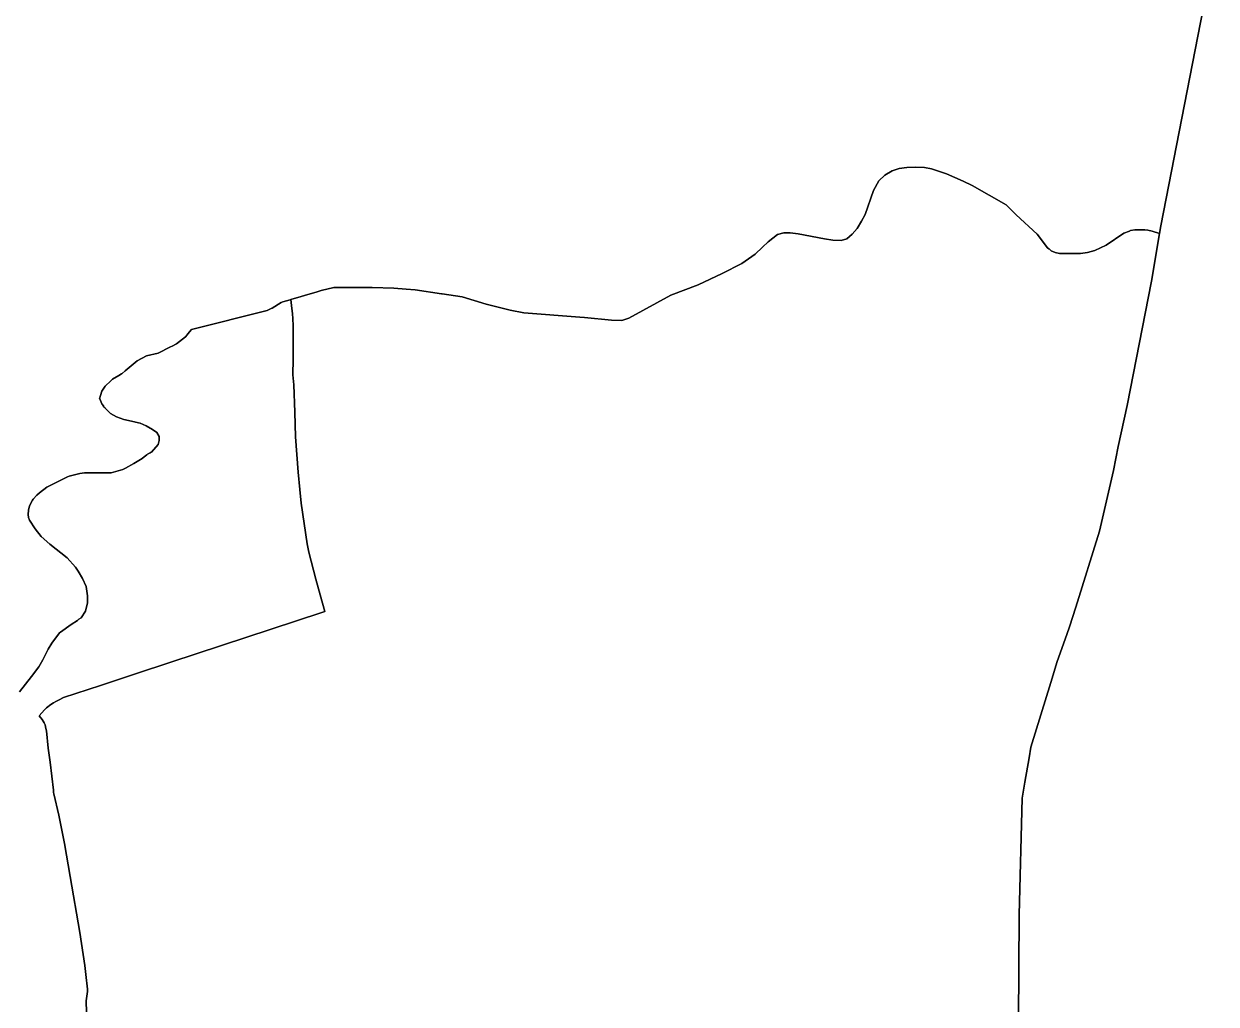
# Model space of a CAD drawing. Header units: inches. Extents: x 130170 to 284068, y 377793 to 804530.
# Drawn here: x 183267 to 186065, y 666434 to 668734 of the extents above; entities that cross this region are included whole.
import ezdxf

# ---------------------------------------------------------------- set-up
doc = ezdxf.new("R2010")
doc.units = ezdxf.units.IN
doc.header["$MEASUREMENT"] = 0
doc.layers.add('muni_il', color=7, linetype='Continuous')

msp = doc.modelspace()

# ---------------------------------------------------------------- linework, layer by layer
at = {"layer": 'muni_il'}
for points in [[(186064.7, 668926.4), (185934.9, 668259.9), (185931.9, 668242.3), (185914.3, 668247.3), (185904, 668249.9), (185897.5, 668250.7), (185873.8, 668250.8), (185863.7, 668248.9), (185861.9, 668248.2), (185861.6, 668248), (185848.1, 668242.7), (185806.9, 668214.6), (185780.1, 668202.6), (185762.5, 668197.8), (185746.3, 668195.4), (185723.6, 668195.2), (185696.8, 668195.1), (185686.8, 668197.4), (185677.6, 668201.8), (185672.5, 668205.9), (185671.9, 668206.4), (185669, 668208.7), (185644.7, 668240.3), (185595.7, 668286.1), (185571.8, 668309.8), (185491.9, 668355), (185470.8, 668365.2), (185432.2, 668381.9), (185396.6, 668393.9), (185380.6, 668396.9), (185360.1, 668398.2), (185339.3, 668397.1), (185320.7, 668394.6), (185304.4, 668389.1), (185287.3, 668379.2), (185273, 668366), (185261.1, 668343), (185240.8, 668287), (185232.9, 668271.5), (185222.1, 668253.7), (185210.8, 668240.6), (185198.1, 668229.9), (185185.1, 668225.4), (185165.6, 668226.8), (185145.5, 668229.6), (185083.7, 668241.8), (185065.6, 668244), (185050.5, 668243.9), (185035.7, 668239.8), (185013.3, 668222.4), (185000, 668209.8), (184983.1, 668193.8), (184952.2, 668171.8), (184905.7, 668148.3), (184849, 668121.6), (184785.3, 668097.4), (184686.9, 668043.5), (184670, 668038.4), (184645.8, 668038.6), (184582.7, 668045.2), (184571.5, 668046.1), (184440.1, 668056.1), (184408.5, 668062.1), (184352.1, 668076.6), (184296, 668093.3), (184248.5, 668100.4), (184247.5, 668100.5), (184185, 668109.9), (184164.3, 668111.4), (184135.5, 668113.6), (184084.7, 668115.4), (183994.7, 668115.4), (183965.2, 668108.3), (183953.2, 668104.7), (183953.1, 668104.7), (183928.2, 668097.3), (183915.4, 668093.5), (183907.3, 668091.1), (183893.9, 668087), (183891.9, 668086.6), (183874.9, 668081.5), (183871.2, 668080.4), (183849.7, 668067), (183849.4, 668066.9), (183838.3, 668061.9), (183660.5, 668017.1), (183652.4, 668007.1), (183651.8, 668006.4), (183650.3, 668004.6), (183650.3, 668004.5), (183646.5, 667999.9), (183625.7, 667983.6), (183615, 667978.2), (183614.9, 667978.1), (183611.1, 667976.1), (183611, 667976.1), (183582.2, 667961.4), (183555.3, 667954.9), (183554.9, 667954.8), (183533.5, 667943.8), (183504.9, 667919.8), (183497.7, 667913.8), (183496.3, 667912.9), (183489.9, 667909.1), (183489.8, 667909), (183475.5, 667900.4), (183471.5, 667896.6), (183457.8, 667883.6), (183450.3, 667872.2), (183447.3, 667862), (183445.1, 667854.4), (183445.2, 667854.2), (183445.2, 667854.1), (183450, 667842.5), (183453.8, 667837.6), (183454.3, 667835.4), (183456.9, 667833.6), (183457.9, 667832.3), (183470.9, 667819.6), (183484.5, 667812.3), (183502.2, 667806.1), (183526.6, 667800.2), (183526.8, 667800.1), (183529, 667799.6), (183540.1, 667796.9), (183554.5, 667790.5), (183569.3, 667782.2), (183579.2, 667775.4), (183584.8, 667766), (183584.9, 667762.5), (183584.9, 667762.4), (183585.1, 667756.5), (183582.5, 667747.3), (183566.6, 667729.3), (183566.2, 667728.8), (183563.9, 667727.6), (183557.7, 667724.4), (183555.7, 667722.8), (183549.4, 667718), (183544.8, 667714.6), (183525, 667702.3), (183505.9, 667691.5), (183499.8, 667688.8), (183482.7, 667683.8), (183472.1, 667680.4), (183409.4, 667680.4), (183398.6, 667679), (183373.8, 667672.9), (183369.5, 667671.2), (183321.4, 667647.2), (183304, 667633.6), (183298, 667628.1), (183289.4, 667618.6), (183287.6, 667616.1), (183280.5, 667603.4), (183278.1, 667592.6), (183277.6, 667582.9), (183278.3, 667576), (183280.4, 667569.8), (183294.1, 667549), (183307.9, 667530.9), (183328.6, 667513), (183369.2, 667481.1), (183388.2, 667459), (183394.8, 667449.8), (183404.8, 667432.9), (183413.1, 667414), (183416.6, 667392), (183416.9, 667375.6), (183411.6, 667355.7), (183401.7, 667340), (183396.6, 667336.9), (183393.5, 667334.4), (183377.9, 667324.9), (183352.9, 667306.9), (183351.3, 667305.4), (183332.9, 667281.1), (183324.1, 667267.1), (183312.1, 667242), (183302.3, 667225.2), (183285.1, 667202.3), (183257.1, 667166.5)], [(185601.2, 666394.7), (185602.4, 666643.8), (185609.3, 666916.9), (185615.8, 666954.4), (185625.8, 667011.6), (185630.1, 667037), (185676.8, 667188.3), (185691.7, 667237.9), (185714.1, 667301.3), (185720.6, 667319.6), (185735.5, 667365.1), (185790.8, 667543.9), (185824.1, 667685.9), (185835.1, 667742), (185855.8, 667838.3), (185913.1, 668130), (185931.9, 668242.3), (185934.9, 668259.9), (186064.7, 668926.4)], [(183415.7, 666361.4), (183413.3, 666441.4), (183416.7, 666463.8), (183416.3, 666468.8), (183412.8, 666503.7), (183410.7, 666524.5), (183406.3, 666550.7), (183398.3, 666601.6), (183375.7, 666733), (183362.4, 666810.5), (183349.4, 666877.4), (183338, 666927.1), (183337.2, 666930.1), (183336.5, 666935.8), (183328.7, 667001.7), (183324.3, 667034.4), (183320.3, 667074.8), (183318.8, 667081), (183316.9, 667089.1), (183315.2, 667093.6), (183310.5, 667101.8), (183303.4, 667110.6), (183315.6, 667124.1), (183320.3, 667128.9), (183330.9, 667136.7), (183336.6, 667140.5), (183342.3, 667144.3), (183350.2, 667148.2), (183360.1, 667153.1), (183447, 667181.7), (183522.5, 667206.6), (183529.3, 667208.8), (183612.4, 667236.2), (183966.7, 667353.1), (183973.2, 667355.2), (183962.3, 667394.7), (183952.1, 667430.8), (183935.8, 667494.6), (183932.2, 667513.6), (183918.3, 667609.4), (183914.9, 667641.6), (183910.6, 667682), (183905, 667765), (183902.9, 667822.8), (183900.4, 667886.9), (183898.5, 667910.4), (183898.8, 667947.2), (183899.5, 667989.1), (183899.3, 668026.6), (183898.7, 668042.2), (183897.3, 668054.7), (183896, 668066), (183893.9, 668087), (183907.3, 668091.1), (183915.4, 668093.5), (183928.2, 668097.3), (183953.1, 668104.7), (183953.2, 668104.7), (183965.2, 668108.3), (183994.7, 668115.4), (184084.7, 668115.4), (184135.5, 668113.6), (184164.3, 668111.4), (184185, 668109.9), (184247.5, 668100.5), (184248.5, 668100.4), (184296, 668093.3), (184352.1, 668076.6), (184408.5, 668062.1), (184440.1, 668056.1), (184571.5, 668046.1), (184582.7, 668045.2), (184645.8, 668038.6), (184670, 668038.4), (184686.9, 668043.5), (184785.3, 668097.4), (184849, 668121.6), (184905.7, 668148.3), (184952.2, 668171.8), (184983.1, 668193.8), (185000, 668209.8), (185013.3, 668222.4), (185035.7, 668239.8), (185050.5, 668243.9), (185065.6, 668244), (185083.7, 668241.8), (185145.5, 668229.6), (185165.6, 668226.8), (185185.1, 668225.4), (185198.1, 668229.9), (185210.8, 668240.6), (185222.1, 668253.7), (185232.9, 668271.5), (185240.8, 668287), (185261.1, 668343), (185273, 668366), (185287.3, 668379.2), (185304.4, 668389.1), (185320.7, 668394.6), (185339.3, 668397.1), (185360.1, 668398.2), (185380.6, 668396.9), (185396.6, 668393.9), (185432.2, 668381.9), (185470.8, 668365.2), (185491.9, 668355), (185571.8, 668309.8), (185595.7, 668286.1), (185644.7, 668240.3), (185669, 668208.7), (185671.9, 668206.4), (185672.5, 668205.9), (185677.6, 668201.8), (185686.8, 668197.4), (185696.8, 668195.1), (185723.6, 668195.2), (185746.3, 668195.4), (185762.5, 668197.8), (185780.1, 668202.6), (185806.9, 668214.6), (185848.1, 668242.7), (185861.6, 668248), (185861.9, 668248.2), (185863.7, 668248.9), (185873.8, 668250.8), (185897.5, 668250.7), (185904, 668249.9), (185914.3, 668247.3), (185931.9, 668242.3), (185931.9, 668242.3), (185913.1, 668130), (185855.8, 667838.3), (185835.1, 667742), (185824.1, 667685.9), (185790.8, 667543.9), (185735.5, 667365.1), (185720.6, 667319.6), (185714.1, 667301.3), (185691.7, 667237.9), (185676.8, 667188.3), (185630.1, 667037), (185625.8, 667011.6), (185615.8, 666954.4), (185609.3, 666916.9), (185602.4, 666643.8), (185601.2, 666394.7)], [(183257.1, 667166.5), (183285.1, 667202.3), (183302.3, 667225.2), (183312.1, 667242), (183324.1, 667267.1), (183332.9, 667281.1), (183351.3, 667305.4), (183352.9, 667306.9), (183377.9, 667324.9), (183393.5, 667334.4), (183396.6, 667336.9), (183401.7, 667340), (183411.6, 667355.7), (183416.9, 667375.6), (183416.6, 667392), (183413.1, 667414), (183404.8, 667432.9), (183394.8, 667449.8), (183388.2, 667459), (183369.2, 667481.1), (183328.6, 667513), (183307.9, 667530.9), (183294.1, 667549), (183280.4, 667569.8), (183278.3, 667576), (183277.6, 667582.9), (183278.1, 667592.6), (183280.5, 667603.4), (183287.6, 667616.1), (183289.4, 667618.6), (183298, 667628.1), (183304, 667633.6), (183321.4, 667647.2), (183369.5, 667671.2), (183373.8, 667672.9), (183398.6, 667679), (183409.4, 667680.4), (183472.1, 667680.4), (183482.7, 667683.8), (183499.8, 667688.8), (183505.9, 667691.5), (183525, 667702.3), (183544.8, 667714.6), (183549.4, 667718), (183555.7, 667722.8), (183557.7, 667724.4), (183563.9, 667727.6), (183566.2, 667728.8), (183566.6, 667729.3), (183582.5, 667747.3), (183585.1, 667756.5), (183584.9, 667762.4), (183584.9, 667762.5), (183584.8, 667766), (183579.2, 667775.4), (183569.3, 667782.2), (183554.5, 667790.5), (183540.1, 667796.9), (183529, 667799.6), (183526.8, 667800.1), (183526.6, 667800.2), (183502.2, 667806.1), (183484.5, 667812.3), (183470.9, 667819.6), (183457.9, 667832.3), (183456.9, 667833.6), (183454.3, 667835.4), (183453.8, 667837.6), (183450, 667842.5), (183445.2, 667854.1), (183445.2, 667854.2), (183445.1, 667854.4), (183447.3, 667862), (183450.3, 667872.2), (183457.8, 667883.6), (183471.5, 667896.6), (183475.5, 667900.4), (183489.8, 667909), (183489.9, 667909.1), (183496.3, 667912.9), (183497.7, 667913.8), (183504.9, 667919.8), (183533.5, 667943.8), (183554.9, 667954.8), (183555.3, 667954.9), (183582.2, 667961.4), (183611, 667976.1), (183611.1, 667976.1), (183614.9, 667978.1), (183615, 667978.2), (183625.7, 667983.6), (183646.5, 667999.9), (183650.3, 668004.5), (183650.3, 668004.6), (183651.8, 668006.4), (183652.4, 668007.1), (183660.5, 668017.1), (183838.3, 668061.9), (183849.4, 668066.9), (183849.7, 668067), (183871.2, 668080.4), (183874.9, 668081.5), (183891.9, 668086.6), (183893.9, 668087), (183896, 668066), (183897.3, 668054.7), (183898.7, 668042.2), (183899.3, 668026.6), (183899.5, 667989.1), (183898.8, 667947.2), (183898.5, 667910.4), (183900.4, 667886.9), (183902.9, 667822.8), (183905, 667765), (183910.6, 667682), (183914.9, 667641.6), (183918.3, 667609.4), (183932.2, 667513.6), (183935.8, 667494.6), (183952.1, 667430.8), (183962.3, 667394.7), (183973.2, 667355.2), (183966.7, 667353.1), (183612.4, 667236.2), (183529.3, 667208.8), (183522.5, 667206.6), (183447, 667181.7), (183360.1, 667153.1), (183350.2, 667148.2), (183342.3, 667144.3), (183336.6, 667140.5), (183330.9, 667136.7), (183320.3, 667128.9), (183315.6, 667124.1), (183303.4, 667110.6), (183310.5, 667101.8), (183315.2, 667093.6), (183316.9, 667089.1), (183318.8, 667081), (183320.3, 667074.8), (183324.3, 667034.4), (183328.7, 667001.7), (183336.5, 666935.8), (183337.2, 666930.1), (183338, 666927.1), (183349.4, 666877.4), (183362.4, 666810.5), (183375.7, 666733), (183398.3, 666601.6), (183406.3, 666550.7), (183410.7, 666524.5), (183412.8, 666503.7), (183416.3, 666468.8), (183416.7, 666463.8), (183413.3, 666441.4), (183415.7, 666361.4)]]:
    msp.add_lwpolyline(points, dxfattribs=at)

doc.saveas('drawing.dxf')
